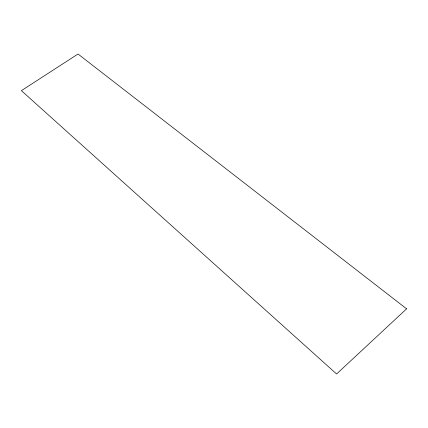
<?xml version="1.0" encoding="UTF-8"?>
<svg xmlns="http://www.w3.org/2000/svg" width="428" height="428" viewBox="0 0 428 428"><rect width="100%" height="100%" fill="white"/><g stroke="black" fill="none" stroke-linecap="round" stroke-linejoin="round"><path stroke-width="0.64" d="M406.6 308.839L336.585 373.981L21.4 90.656L78.019 54.019L406.6 308.839"/></g></svg>
